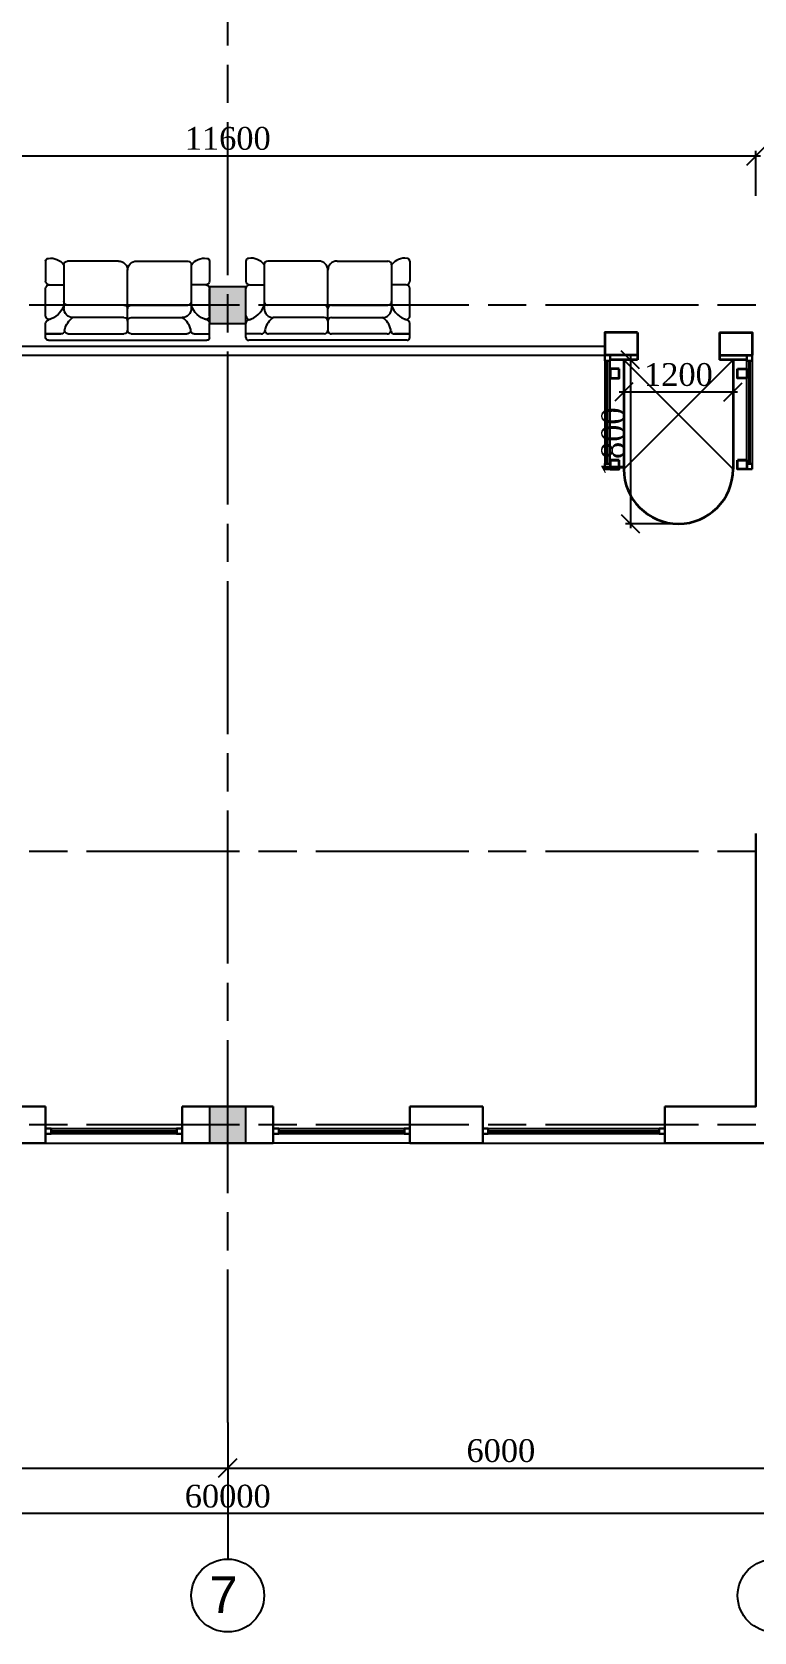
# Model space of a CAD drawing. Header units: inches. Extents: x 2870606 to 3671143, y -733551 to -473558.
# Drawn here: x 3255692 to 3263622, y -526992 to -509423 of the extents above; entities that cross this region are included whole.
import ezdxf

# ---------------------------------------------------------------- set-up
doc = ezdxf.new("R2010")
doc.units = ezdxf.units.IN
doc.header["$MEASUREMENT"] = 0
doc.linetypes.add('ACAD_ISO08W100', pattern=[36, 24, -3, 6, -3])
doc.layers.add('A_Windows', color=160, linetype='Continuous')
doc.styles.add('J~stule', font='dutch.ttf')
doc.styles.add('стиль3', font='arial.ttf', dxfattribs={"height": 250})
doc.linetypes.add('FENCELINE1', pattern='A,0.25,-0.1,[133,ltypeshp.shx,S=0.1,R=0,X=-0.1,Y=0],-0.1,1', length=1.45)
doc.dimstyles.new('J~style', dxfattribs={"dimscale": 100, "dimtxt": 2.5, "dimasz": 2, "dimexe": 0.55, "dimexo": 0.725, "dimtad": 1, "dimdec": 0, "dimdsep": 46, "dimtxsty": 'J~stule', "dimblk": 'OBLIQUE', "dimcen": 2, "dimdle": 0.5, "dimadec": 0, "dimazin": 0, "dimtfac": 1, "dimtdec": 0, "dimtmove": 0, "dimatfit": 3, "dimfxl": 1, "dimarcsym": 0})

# ---------------------------------------------------------------- blocks, each defined once
blk = doc.blocks.new('_Oblique')
at = {"color": 0, "linetype": 'ByBlock', "lineweight": -2}
blk.add_line((-0.5, -0.5), (0.5, 0.5), dxfattribs=at)
blk = doc.blocks.new('*D468')
at = {"color": 0, "lineweight": -2, "transparency": 16777216}
for p, q in [((3251992, -510784), (3263692, -510784)), ((3252042, -511221), (3252042, -510729)), ((3263642, -511221), (3263642, -510729))]:
    blk.add_line(p, q, dxfattribs=at)
at = {"layer": 'Defpoints', "color": 0, "lineweight": 35, "transparency": 16777216}
for p in [(3263642, -510784), (3252042, -511294), (3263642, -511294)]:
    blk.add_point(p, dxfattribs=at)
at = {"color": 0, "lineweight": -2, "transparency": 16777216, "xscale": 200, "yscale": 200, "zscale": 200, "rotation": 180}
blk.add_blockref('_Oblique', (3252042, -510784), dxfattribs=at)
at = {"color": 0, "lineweight": -2, "transparency": 16777216, "xscale": 200, "yscale": 200, "zscale": 200}
blk.add_blockref('_Oblique', (3263642, -510784), dxfattribs=at)
at = {"color": 0, "transparency": 16777216, "insert": (3257842, -510593), "char_height": 250, "attachment_point": 5, "style": 'J~stule'}
blk.add_mtext('11600', dxfattribs=at)
blk = doc.blocks.new('Divan_TOP_14')
for p, q in [((15, 450), (93.1, 450)), ((35, 366.4), (35, 450)), ((135, 450), (285, 450)), ((435, 450), (325, 450)), ((0, -435), (0, 435)), ((305, 430), (305, 350)), ((35, 20), (35, 325.7)), ((125, 20), (125, 300)), ((415, 350), (175, 350)), ((193.1, 20), (193.1, 330)), ((435, 50), (435, 330)), ((105, 0), (55, 0)), ((105, 0), (385, 0)), ((125, 0), (125, 0)), ((125, 0), (125, 0)), ((125, 0), (125, 0)), ((125, 0), (125, 0)), ((143.1, 0), (385, 0)), ((193.1, 0), (193.1, 0)), ((193.1, 0), (193.1, 0)), ((193.1, 0), (193.1, 0)), ((193.1, 0), (193.1, 0)), ((35, -325.7), (35, -20)), ((125, -20), (125, -300)), ((193.1, -20), (193.1, -330)), ((435, -50), (435, -330)), ((415, -350), (175, -350)), ((305, -430), (305, -350)), ((35, -450), (35, -366.4)), ((35, -366.4), (35, -450)), ((15, -450), (93.1, -450)), ((135, -450), (285, -450)), ((435, -450), (325, -450))]:
    blk.add_line(p, q)
for centre, radius, start, end in [((15, 435), 15, 90, 180), ((93.1, 430), 20, 14.54834, 90), ((135, 430), 20, 90, 200.52283), ((285, 430), 20, 0, 90), ((325, 430), 20, 90, 180), ((435, 435), 15, 0, 90), ((55, 366.4), 20, 180, 261.28304), ((229.7, 465.4), 121.1, 194.54834, 252.41773), ((361.9, 421.6), 89.1, 306.58029, 8.65944), ((55, 325.7), 20, 77.22603, 180), ((35.7, 240.7), 107.2, 33.58471, 77.22603), ((175, 300), 50, 90, 180), ((213.1, 330), 20, 90, 180), ((415, 330), 20, 0, 90), ((55, 20), 20, 180, 270), ((55, -20), 20, 90, 180), ((105, 20), 20, 270, 0), ((105, -20), 20, 0, 90), ((173.1, 20), 20, 270, 0), ((173.1, -20), 20, 0, 90), ((385, 50), 50, 270, 0), ((385, 50), 50, 270, 0), ((385, -50), 50, 0, 90), ((385, -50), 50, 0, 90), ((55, -325.7), 20, 180, 282.77397), ((55, -366.4), 20, 98.71696, 180), ((35.7, -240.7), 107.2, 282.77397, 326.41529), ((229.7, -465.4), 121.1, 107.58227, 165.45166), ((175, -300), 50, 180, 270), ((213.1, -330), 20, 180, 270), ((415, -330), 20, 270, 0), ((361.9, -421.6), 89.1, 351.34056, 53.41971), ((15, -435), 15, 180, 270), ((15, -435), 15, 180, 270), ((93.1, -430), 20, 270, 345.45166), ((135, -430), 20, 159.47717, 270), ((285, -430), 20, 270, 0), ((325, -430), 20, 180, 270), ((435, -435), 15, 270, 360)]:
    blk.add_arc(centre, radius, start, end)
blk = doc.blocks.new('*U54')
at = {"color": 7, "lineweight": 30}
for points in [[(0, 60), (60, 60), (60, 0), (0, 0)], [(1250, 60), (1190, 60), (1190, 0), (1250, 0)]]:
    blk.add_lwpolyline(points, close=True, dxfattribs=at)
at = {"color": 4, "lineweight": 25}
for points in [[(60, 60), (1190, 60), (1190, 0), (60, 0)], [(60, 35), (1190, 35), (1190, 25), (60, 25)]]:
    blk.add_lwpolyline(points, close=True, dxfattribs=at)
blk = doc.blocks.new('*U53')
at = {"color": 7, "lineweight": 30}
for points in [[(0, 60), (60, 60), (60, 0), (0, 0)], [(1250, 60), (1190, 60), (1190, 0), (1250, 0)]]:
    blk.add_lwpolyline(points, close=True, dxfattribs=at)
at = {"color": 4, "lineweight": 25}
for points in [[(60, 60), (1190, 60), (1190, 0), (60, 0)], [(60, 35), (1190, 35), (1190, 25), (60, 25)]]:
    blk.add_lwpolyline(points, close=True, dxfattribs=at)
blk = doc.blocks.new('*D497')
at = {"color": 0, "lineweight": -2, "transparency": 16777216}
for p, q in [((3263442, -513377), (3262142, -513377)), ((3262192, -513422), (3262192, -513432)), ((3263392, -513422), (3263392, -513432))]:
    blk.add_line(p, q, dxfattribs=at)
at = {"layer": 'Defpoints', "color": 0, "lineweight": 35, "transparency": 16777216}
for p in [(3262192, -513349), (3263392, -513349), (3262192, -513377)]:
    blk.add_point(p, dxfattribs=at)
at = {"color": 0, "lineweight": -2, "transparency": 16777216, "xscale": 200, "yscale": 200, "zscale": 200, "rotation": 180}
blk.add_blockref('_Oblique', (3262192, -513377), dxfattribs=at)
at = {"color": 0, "lineweight": -2, "transparency": 16777216, "xscale": 200, "yscale": 200, "zscale": 200}
blk.add_blockref('_Oblique', (3263392, -513377), dxfattribs=at)
at = {"color": 0, "transparency": 16777216, "insert": (3262792, -513186), "char_height": 250, "attachment_point": 5, "style": 'J~stule'}
blk.add_mtext('1200', dxfattribs=at)
blk = doc.blocks.new('*D498')
at = {"color": 0, "lineweight": -2, "transparency": 16777216}
for p, q in [((3262264, -512973), (3262264, -514873)), ((3262115, -513023), (3262319, -513023)), ((3262720, -514823), (3262209, -514823))]:
    blk.add_line(p, q, dxfattribs=at)
at = {"layer": 'Defpoints', "color": 0, "lineweight": 35, "transparency": 16777216}
for p in [(3262042, -513023), (3262264, -514823), (3262792, -514823)]:
    blk.add_point(p, dxfattribs=at)
at = {"color": 0, "lineweight": -2, "transparency": 16777216, "xscale": 200, "yscale": 200, "zscale": 200}
for p, rotation in [((3262264, -513023), 90), ((3262264, -514823), 270)]:
    blk.add_blockref('_Oblique', p, dxfattribs=dict(at, rotation=rotation))
at = {"color": 0, "transparency": 16777216, "insert": (3262073, -513923), "char_height": 250, "attachment_point": 5, "rotation": 90, "style": 'J~stule'}
blk.add_mtext('1800', dxfattribs=at)
blk = doc.blocks.new('*U71')
at = {"color": 7, "lineweight": 30}
for points in [[(0, 60), (60, 60), (60, 0), (0, 0)], [(1500, 60), (1440, 60), (1440, 0), (1500, 0)]]:
    blk.add_lwpolyline(points, close=True, dxfattribs=at)
at = {"color": 4, "lineweight": 25}
for points in [[(60, 60), (1440, 60), (1440, 0), (60, 0)], [(60, 35), (1440, 35), (1440, 25), (60, 25)]]:
    blk.add_lwpolyline(points, close=True, dxfattribs=at)
blk = doc.blocks.new('*U70')
at = {"color": 7, "lineweight": 30}
for points in [[(0, 60), (60, 60), (60, 0), (0, 0)], [(2000, 60), (1940, 60), (1940, 0), (2000, 0)]]:
    blk.add_lwpolyline(points, close=True, dxfattribs=at)
at = {"color": 4, "lineweight": 25}
for points in [[(60, 60), (1940, 60), (1940, 0), (60, 0)], [(60, 35), (1940, 35), (1940, 25), (60, 25)]]:
    blk.add_lwpolyline(points, close=True, dxfattribs=at)
blk = doc.blocks.new('*D869')
at = {"color": 0, "lineweight": -2, "transparency": 16777216}
for p, q in [((3251842, -524765), (3251842, -525247)), ((3257842, -524765), (3257842, -525247)), ((3251792, -525192), (3257892, -525192))]:
    blk.add_line(p, q, dxfattribs=at)
at = {"layer": 'Defpoints', "color": 0, "lineweight": 35, "transparency": 16777216}
for p in [(3251842, -524692), (3257842, -524692), (3257842, -525192)]:
    blk.add_point(p, dxfattribs=at)
at = {"color": 0, "lineweight": -2, "transparency": 16777216, "xscale": 200, "yscale": 200, "zscale": 200, "rotation": 180}
blk.add_blockref('_Oblique', (3251842, -525192), dxfattribs=at)
at = {"color": 0, "lineweight": -2, "transparency": 16777216, "xscale": 200, "yscale": 200, "zscale": 200}
blk.add_blockref('_Oblique', (3257842, -525192), dxfattribs=at)
at = {"color": 0, "transparency": 16777216, "insert": (3254842, -525002), "char_height": 250, "attachment_point": 5, "style": 'J~stule'}
blk.add_mtext('6000', dxfattribs=at)
blk = doc.blocks.new('*D870')
at = {"color": 0, "lineweight": -2, "transparency": 16777216}
for p, q in [((3257842, -524765), (3257842, -525247)), ((3263842, -524765), (3263842, -525247)), ((3257792, -525192), (3263892, -525192))]:
    blk.add_line(p, q, dxfattribs=at)
at = {"layer": 'Defpoints', "color": 0, "lineweight": 35, "transparency": 16777216}
for p in [(3257842, -524692), (3263842, -524692), (3263842, -525192)]:
    blk.add_point(p, dxfattribs=at)
at = {"color": 0, "lineweight": -2, "transparency": 16777216, "xscale": 200, "yscale": 200, "zscale": 200, "rotation": 180}
blk.add_blockref('_Oblique', (3257842, -525192), dxfattribs=at)
at = {"color": 0, "lineweight": -2, "transparency": 16777216, "xscale": 200, "yscale": 200, "zscale": 200}
blk.add_blockref('_Oblique', (3263842, -525192), dxfattribs=at)
at = {"color": 0, "transparency": 16777216, "insert": (3260842, -525002), "char_height": 250, "attachment_point": 5, "style": 'J~stule'}
blk.add_mtext('6000', dxfattribs=at)
blk = doc.blocks.new('*D876')
at = {"color": 0, "lineweight": -2, "transparency": 16777216}
for p, q in [((3227842, -524765), (3227842, -525747)), ((3287842, -524765), (3287842, -525747)), ((3287892, -525692), (3227792, -525692))]:
    blk.add_line(p, q, dxfattribs=at)
at = {"layer": 'Defpoints', "color": 0, "lineweight": 35, "transparency": 16777216}
for p in [(3227842, -524692), (3287842, -524692), (3227842, -525692)]:
    blk.add_point(p, dxfattribs=at)
at = {"color": 0, "lineweight": -2, "transparency": 16777216, "xscale": 200, "yscale": 200, "zscale": 200, "rotation": 180}
blk.add_blockref('_Oblique', (3227842, -525692), dxfattribs=at)
at = {"color": 0, "lineweight": -2, "transparency": 16777216, "xscale": 200, "yscale": 200, "zscale": 200}
blk.add_blockref('_Oblique', (3287842, -525692), dxfattribs=at)
at = {"color": 0, "transparency": 16777216, "insert": (3257842, -525502), "char_height": 250, "attachment_point": 5, "style": 'J~stule'}
blk.add_mtext('60000', dxfattribs=at)

msp = doc.modelspace()

# ---------------------------------------------------------------- hatches: boundary and pattern name
h = msp.add_hatch(color=256)
h.dxf.hatch_style = 1
h.paths.add_polyline_path([(3258042.2, -512623.13), (3258042.2, -512223.13), (3257642.2, -512223.13), (3257642.2, -512623.13)])
h = msp.add_hatch(color=256)
h.dxf.hatch_style = 1
h.paths.add_polyline_path([(3258042.2, -521623.13), (3258042.2, -521223.13), (3257642.2, -521223.13), (3257642.2, -521623.13)])

# ---------------------------------------------------------------- linework, layer by layer
at = {"color": 252, "linetype": 'ACAD_ISO08W100', "ltscale": 70}
for p, q in [((3257842.2, -524692.02), (3257842.2, -496403.85)), ((3290731.11, -512423.13), (3224837.42, -512423.13)), ((3290731.11, -518423.13), (3224837.42, -518423.13)), ((3290731.11, -521423.13), (3224837.42, -521423.13))]:
    msp.add_line(p, q, dxfattribs=at)
at = {"lineweight": 35}
for p, q in [((3262342.2, -512723.13), (3262342.2, -513023.13)), ((3263242.2, -512723.13), (3263242.2, -513023.13)), ((3262342.2, -512973.13), (3261982.2, -512973.13)), ((3263242.2, -512973.13), (3263602.2, -512973.13)), ((3262042.2, -514123.13), (3262142.2, -514123.13)), ((3262042.2, -514223.13), (3262142.2, -514223.13)), ((3262142.2, -514223.13), (3262142.2, -514123.13)), ((3263542.2, -514123.13), (3263442.2, -514123.13)), ((3263542.2, -514223.13), (3263442.2, -514223.13))]:
    msp.add_line(p, q, dxfattribs=at)
at = {"linetype": 'FENCELINE1', "ltscale": 200}
msp.add_line((3253702.2, -512873.13), (3261982.2, -512873.13), dxfattribs=at)
for p, q in [((3253702.2, -512973.13), (3261982.2, -512973.13)), ((3263392.2, -514223.13), (3262192.2, -513023.13)), ((3263392.2, -513023.13), (3262192.2, -514223.13)), ((3255842.2, -521623.13), (3257342.2, -521623.13)), ((3259842.2, -521623.13), (3258342.2, -521623.13)), ((3260642.2, -521623.13), (3262642.2, -521623.13))]:
    msp.add_line(p, q)
at = {"color": 4, "lineweight": 35}
for p, q in [((3262342.2, -513023.13), (3262042.2, -513023.13)), ((3262192.2, -513023.13), (3262192.2, -514223.13)), ((3263542.2, -513023.13), (3263242.2, -513023.13)), ((3263392.2, -513023.13), (3263392.2, -514223.13))]:
    msp.add_line(p, q, dxfattribs=at)
at = {"lineweight": 30}
for p, q in [((3255042.2, -521223.13), (3255842.2, -521223.13)), ((3255842.2, -521623.13), (3255842.2, -521223.13)), ((3257342.2, -521223.13), (3258342.2, -521223.13)), ((3257342.2, -521623.13), (3257342.2, -521223.13)), ((3258342.2, -521623.13), (3258342.2, -521223.13)), ((3259842.2, -521223.13), (3260642.2, -521223.13)), ((3259842.2, -521623.13), (3259842.2, -521223.13)), ((3260642.2, -521623.13), (3260642.2, -521223.13)), ((3262642.2, -521623.13), (3262642.2, -521223.13)), ((3255042.2, -521623.13), (3255842.2, -521623.13)), ((3257342.2, -521623.13), (3258342.2, -521623.13)), ((3259842.2, -521623.13), (3260642.2, -521623.13))]:
    msp.add_line(p, q, dxfattribs=at)
at = {"linetype": 'Continuous'}
msp.add_line((3257842.2, -524692.02), (3257842.2, -526192.02), dxfattribs=at)
for points in [[(3257642.2, -512223.13), (3257642.2, -512623.13), (3258042.2, -512623.13), (3258042.2, -512223.13)], [(3257642.2, -521223.13), (3257642.2, -521623.13), (3258042.2, -521623.13), (3258042.2, -521223.13)]]:
    msp.add_lwpolyline(points, close=True)
at = {"lineweight": 35}
for points in [[(3262342.2, -512723.13), (3261982.2, -512723.13), (3261982.2, -512973.13)], [(3263242.2, -512723.13), (3263602.2, -512723.13), (3263602.2, -512973.13)]]:
    msp.add_lwpolyline(points, dxfattribs=at)
for points in [[(3262142.2, -513123.13), (3262042.2, -513123.13), (3262042.2, -513223.13), (3262142.2, -513223.13)], [(3263442.2, -513123.13), (3263542.2, -513123.13), (3263542.2, -513223.13), (3263442.2, -513223.13)], [(3262142.2, -514123.13), (3262042.2, -514123.13), (3262042.2, -514223.13), (3262142.2, -514223.13)], [(3263442.2, -514123.13), (3263542.2, -514123.13), (3263542.2, -514223.13), (3263442.2, -514223.13)]]:
    msp.add_lwpolyline(points, close=True, dxfattribs=at)
at = {"lineweight": 30}
for points in [[(3263642.2, -518223.13), (3263642.2, -521223.13), (3262642.2, -521223.13)], [(3264042.2, -518223.13), (3264042.2, -521623.13), (3262642.2, -521623.13)]]:
    msp.add_lwpolyline(points, dxfattribs=at)
at = {"linetype": 'Continuous'}
for centre in [(3257842.2, -526592.02), (3263842.2, -526592.02)]:
    msp.add_circle(centre, 400, dxfattribs=at)
at = {"color": 4, "lineweight": 35}
msp.add_arc((3262792.2, -514223.13), 600, 180.000039, 0, dxfattribs=at)

# ---------------------------------------------------------------- block references
at = {"yscale": 2, "zscale": 2}
for p, xscale, rotation in [((3256742.2, -512808.71), -2, 270), ((3258942.2, -512808.71), 2, 89.99999999999999)]:
    msp.add_blockref('Divan_TOP_14', p, dxfattribs=dict(at, xscale=xscale, rotation=rotation))
at = {"layer": 'A_Windows', "color": 5, "lineweight": 30, "xscale": -1, "rotation": 89.99998460706348}
msp.add_blockref('*U54', (3262042.2, -512973.13), dxfattribs=at)
at = {"layer": 'A_Windows', "color": 5, "lineweight": 30}
for name, p, rotation in [('*U53', (3263542.2, -512973.13), 270.0000153929365), ('*U71', (3257342.2, -521463.13), 180.0000153929365), ('*U71', (3259842.2, -521463.13), 180.0000153929365), ('*U70', (3262642.2, -521463.13), 180.0000153929365)]:
    msp.add_blockref(name, p, dxfattribs=dict(at, rotation=rotation))

# ---------------------------------------------------------------- texts
at = {"linetype": 'Continuous', "insert": (3257795.92, -526382.35), "char_height": 400, "attachment_point": 2, "style": 'стиль3'}
msp.add_mtext('7', dxfattribs=at)

# ---------------------------------------------------------------- dimensions: what is measured, and where the dimension line sits
for base, p1, p2, picture, middle in [((3263642.2, -510783.64), (3252042.2, -511293.77), (3263642.2, -511293.77), '*D468', (3257842.2, -510592.76)), ((3227842.2, -525692.02), (3287842.2, -524692.02), (3227842.2, -524692.02), '*D876', (3257842.2, -525502.01)), ((3257842.2, -525192.02), (3251842.2, -524692.02), (3257842.2, -524692.02), '*D869', (3254842.2, -525002.01)), ((3263842.2, -525192.02), (3257842.2, -524692.02), (3263842.2, -524692.02), '*D870', (3260842.2, -525002.01))]:
    dim = msp.add_linear_dim(base=base, p1=p1, p2=p2, dimstyle='J~style', override={"dimdec": 1, "dimtdec": 1})
    dim.commit()
    dim.dimension.update_dxf_attribs({"geometry": picture, "text_midpoint": middle})
for base, p1, p2, angle, picture, middle in [((3262264.23, -514823.13), (3262042.2, -513023.13), (3262792.2, -514823.13), 90, '*D498', (3262073.18, -513923.13)), ((3262192.2, -513376.57), (3263392.2, -513349.4), (3262192.2, -513349.4), 180, '*D497', (3262792.2, -513185.69))]:
    dim = msp.add_linear_dim(base=base, p1=p1, p2=p2, angle=angle, dimstyle='J~style', override={"dimdec": 1, "dimtdec": 1})
    dim.commit()
    dim.dimension.update_dxf_attribs({"geometry": picture, "text_midpoint": middle})

doc.saveas('drawing.dxf')
